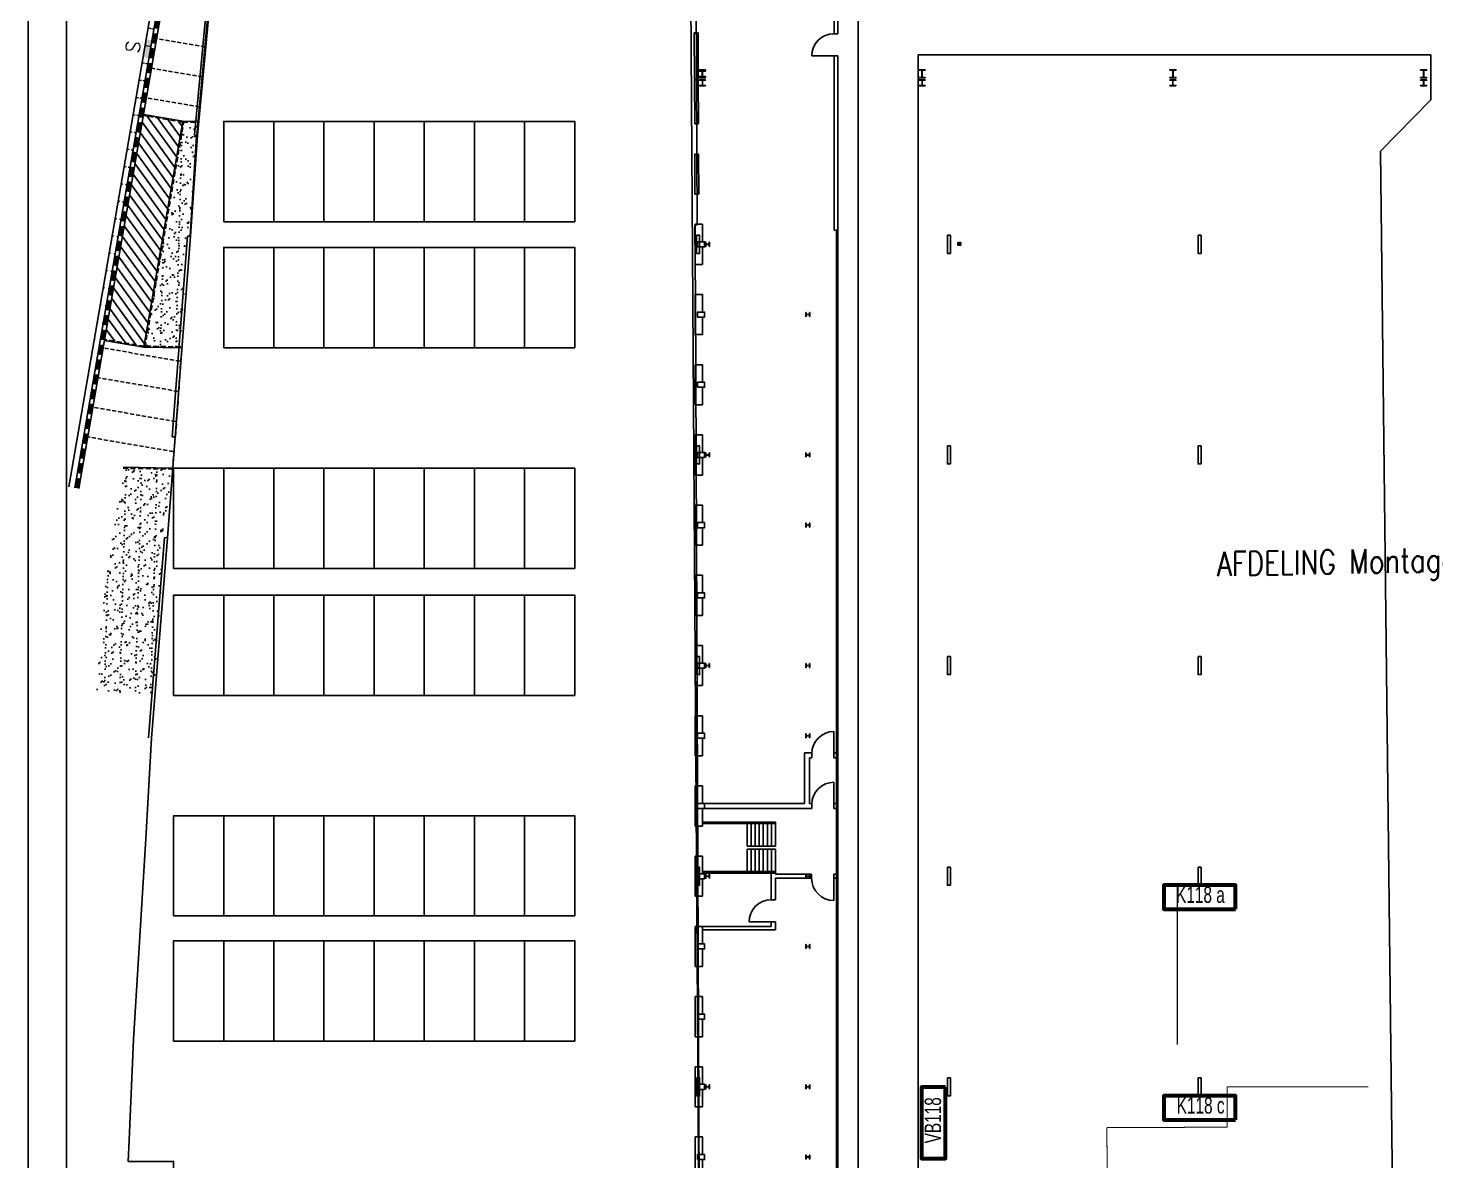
# Model space of a CAD drawing. Header units: millimetres. Extents: x 3476 to 38328, y 1439 to 26921.
# Drawn here: x 3476 to 10493, y 10658 to 16304 of the extents above; entities that cross this region are included whole.
import ezdxf

# ---------------------------------------------------------------- set-up
doc = ezdxf.new("R2010")
doc.units = ezdxf.units.MM
doc.header["$LTSCALE"] = 100
doc.header["$MEASUREMENT"] = 0
for name, pattern in [('DASHED', [0.75, 0.5, -0.25]), ('DOT', [0.055, 0.03, -0.025]), ('HIDDEN', [0.375, 0.25, -0.125])]:
    doc.linetypes.add(name, pattern=pattern)
doc.layers.get('0').update_dxf_attribs({"linetype": 'CONTINUOUS'})
for name, color, linetype in [('--W-KINKERS-BESTAAND-Z', 7, 'CONTINUOUS'), ('--W-PARKEERVAK', 2, 'CONTINUOUS'), ('A-CIRCULATIE', 4, 'CONTINUOUS'), ('A-KOLOM', 7, 'CONTINUOUS'), ('A-MUUR', 7, 'CONTINUOUS'), ('arcering', 4, 'CONTINUOUS'), ('B-01', 7, 'CONTINUOUS'), ('B-VERKLONT', 7, 'CONTINUOUS'), ('CIRCULATIE', 4, 'DOT'), ('L-GEBOUWEN', 7, 'CONTINUOUS'), ('L-HULPLIJNEN', 7, 'CONTINUOUS'), ('L-WEGEN', 7, 'CONTINUOUS'), ('new', 1, 'CONTINUOUS'), ('TEKST', 4, 'CONTINUOUS'), ('wand', 6, 'CONTINUOUS')]:
    doc.layers.add(name, color=color, linetype=linetype)
doc.layers.add('zekeringkast', color=180, linetype='CONTINUOUS', lineweight=30)
doc.styles.add('ROMANS', font='romans', dxfattribs={"width": 0.7})
doc.styles.get("Standard").update_dxf_attribs({"font": 'romans.shx', "width": 0.7, "height": 62.5})
doc.styles.add('STYLE1', font='GOTHIC.TTF', dxfattribs={"width": 0.7, "height": 25})
pattern_1 = [(298.3899, (-68597.37, -67749.97), (57.374775, -7.28638), [0, -45.6, 0, -51, 0, -48.75]), (268.3899, (-68597.37, -67749.97), (75.190043, -65.82867), [0, -24.6, 0, -41.1, 0, -15.75]), (228.3899, (-68591.53, -67713.536), (-14.62443, -92.272674), [0, -15, 0, -54, 0, -70.5]), (218.3899, (-68591.53, -67713.54), (11.71914, -93.21514), [0, -7.5, 0, -35.4, 0, -40.5])]

msp = doc.modelspace()

# ---------------------------------------------------------------- hatches: boundary and pattern name
at = {"layer": 'arcering'}
h = msp.add_hatch(dxfattribs=at)
h.set_pattern_fill('ANSI31', color=256, scale=700, angle=-54.1101, style=0)
h.set_pattern_definition([(350.8899, (-68597.37, -67749.97), (13.85406, 86.39627), [])])
edge = h.paths.add_edge_path()
edge.add_line((3679.01, 14018.27), (4571.19, 19183.13))
edge.add_line((3708.57, 14013.16), (4601.69, 19183.46))
at = {"layer": 'arcering', "linetype": 'HIDDEN', "ltscale": 0.9}
h = msp.add_hatch(dxfattribs=at)
h.set_pattern_fill('ANSI31', color=256, scale=300, angle=-99.1101, style=0)
h.set_pattern_definition([(305.8899, (-68597.37, -67749.97), (30.380437, 21.983608), [])])
h.paths.add_polyline_path([(4246.67, 15835.75), (4049.58, 15869.8), (3856.63, 14752.77), (4053.33, 14718.79), (4053.72, 14718.78)])
at = {"layer": 'arcering'}
h = msp.add_hatch(dxfattribs=at)
h.set_pattern_fill('AR-SAND', color=256, scale=30, angle=-99.1101, style=0)
h.set_pattern_definition(pattern_1)
h.paths.add_polyline_path([(4236.73, 14710.7), (4057.79, 14712.95), (4247.52, 15840.68), (4323.92, 15839.39), (4315.51, 15765.77), (4284.25, 15268.63), (4275.55, 15265.59)])
h = msp.add_hatch(dxfattribs=at)
h.set_pattern_fill('AR-SAND', color=256, scale=30, angle=-99.1101, style=0)
h.set_pattern_definition(pattern_1)
h.paths.add_polyline_path([(4101.35, 12987.74), (4136.13, 13441.1, -0.3617638), (4117.59, 13478.89, -0.6353933), (4108.63, 13537.76, -0.6482101), (4142.07, 13587.65, -0.1046718), (4148.3, 13599.76), (4160.97, 13764.99), (4163.11, 13764.82), (4176.87, 13932.26), (3930.29, 13974.86, 0.0259963), (3812.77, 12992.6)])
h.paths.add_polyline_path([(4176.87, 13932.26), (4191.19, 14106.38), (3953.7, 14110.38), (3930.29, 13974.86)])
h.paths.add_polyline_path([(4136.13, 13441.1), (4148.3, 13599.76, 0.1046718), (4142.07, 13587.65, 0.6482101), (4108.63, 13537.76, 0.6353933), (4117.59, 13478.89, 0.3617638)], flags=16)

# ---------------------------------------------------------------- linework, layer by layer
at = {"layer": '--W-KINKERS-BESTAAND-Z'}
msp.add_lwpolyline([(4001.3, 11262.4), (3979.24, 10761.52), (3975.01, 10654.6), (4200.75, 10654.6), (4200.75, 10154.6), (6821.65, 10154.6), (6776.87, 16949.91), (6052.05, 16958.41), (6044.02, 18165.54), (4737.66, 18158.51), (4737.06, 18261.68), (4550.96, 18261.42), (4320.56, 15769.57), (4285.03, 15266.81), (4208.31, 14266.71), (4170.23, 13764.08), (4091.66, 12764.61), (4061.92, 12262.82)], close=True, dxfattribs=at)
at = {"layer": '--W-PARKEERVAK'}
for points in [[(4450.75, 15339.39), (4700.75, 15339.39), (4700.75, 15839.39), (4450.75, 15839.39)], [(4700.75, 15339.39), (4950.75, 15339.39), (4950.75, 15839.39), (4700.75, 15839.39)], [(4950.75, 15339.39), (5200.75, 15339.39), (5200.75, 15839.39), (4950.75, 15839.39)], [(5200.75, 15339.39), (5450.75, 15339.39), (5450.75, 15839.39), (5200.75, 15839.39)], [(5450.75, 15339.39), (5700.75, 15339.39), (5700.75, 15839.39), (5450.75, 15839.39)], [(5700.75, 15339.39), (5950.75, 15339.39), (5950.75, 15839.39), (5700.75, 15839.39)], [(5950.75, 15339.39), (6200.75, 15339.39), (6200.75, 15839.39), (5950.75, 15839.39)], [(4450.75, 14711.38), (4700.75, 14711.38), (4700.75, 15211.38), (4450.75, 15211.38)], [(4700.75, 14711.38), (4950.75, 14711.38), (4950.75, 15211.38), (4700.75, 15211.38)], [(4950.75, 14711.38), (5200.75, 14711.38), (5200.75, 15211.38), (4950.75, 15211.38)], [(5200.75, 14711.38), (5450.75, 14711.38), (5450.75, 15211.38), (5200.75, 15211.38)], [(5450.75, 14711.38), (5700.75, 14711.38), (5700.75, 15211.38), (5450.75, 15211.38)], [(5700.75, 14711.38), (5950.75, 14711.38), (5950.75, 15211.38), (5700.75, 15211.38)], [(5950.75, 14711.38), (6200.75, 14711.38), (6200.75, 15211.38), (5950.75, 15211.38)], [(4200.75, 13611.38), (4450.75, 13611.38), (4450.75, 14111.38), (4200.75, 14111.38)], [(4450.75, 13611.38), (4700.75, 13611.38), (4700.75, 14111.38), (4450.75, 14111.38)], [(4700.75, 13611.38), (4950.75, 13611.38), (4950.75, 14111.38), (4700.75, 14111.38)], [(4950.75, 13611.38), (5200.75, 13611.38), (5200.75, 14111.38), (4950.75, 14111.38)], [(5200.75, 13611.38), (5450.75, 13611.38), (5450.75, 14111.38), (5200.75, 14111.38)], [(5450.75, 13611.38), (5700.75, 13611.38), (5700.75, 14111.38), (5450.75, 14111.38)], [(5700.75, 13611.38), (5950.75, 13611.38), (5950.75, 14111.38), (5700.75, 14111.38)], [(5950.75, 13611.38), (6200.75, 13611.38), (6200.75, 14111.38), (5950.75, 14111.38)], [(4200.75, 12978.27), (4450.75, 12978.27), (4450.75, 13478.27), (4200.75, 13478.27)], [(4450.75, 12978.27), (4700.75, 12978.27), (4700.75, 13478.27), (4450.75, 13478.27)], [(4700.75, 12978.27), (4950.75, 12978.27), (4950.75, 13478.27), (4700.75, 13478.27)], [(4950.75, 12978.27), (5200.75, 12978.27), (5200.75, 13478.27), (4950.75, 13478.27)], [(5200.75, 12978.27), (5450.75, 12978.27), (5450.75, 13478.27), (5200.75, 13478.27)], [(5450.75, 12978.27), (5700.75, 12978.27), (5700.75, 13478.27), (5450.75, 13478.27)], [(5700.75, 12978.27), (5950.75, 12978.27), (5950.75, 13478.27), (5700.75, 13478.27)], [(5950.75, 12978.27), (6200.75, 12978.27), (6200.75, 13478.27), (5950.75, 13478.27)], [(4200.75, 11878.27), (4450.75, 11878.27), (4450.75, 12378.27), (4200.75, 12378.27)], [(4450.75, 11878.27), (4700.75, 11878.27), (4700.75, 12378.27), (4450.75, 12378.27)], [(4700.75, 11878.27), (4950.75, 11878.27), (4950.75, 12378.27), (4700.75, 12378.27)], [(4950.75, 11878.27), (5200.75, 11878.27), (5200.75, 12378.27), (4950.75, 12378.27)], [(5200.75, 11878.27), (5450.75, 11878.27), (5450.75, 12378.27), (5200.75, 12378.27)], [(5450.75, 11878.27), (5700.75, 11878.27), (5700.75, 12378.27), (5450.75, 12378.27)], [(5700.75, 11878.27), (5950.75, 11878.27), (5950.75, 12378.27), (5700.75, 12378.27)], [(5950.75, 11878.27), (6200.75, 11878.27), (6200.75, 12378.27), (5950.75, 12378.27)], [(4200.75, 11254.6), (4450.75, 11254.6), (4450.75, 11754.6), (4200.75, 11754.6)], [(4450.75, 11254.6), (4700.75, 11254.6), (4700.75, 11754.6), (4450.75, 11754.6)], [(4700.75, 11254.6), (4950.75, 11254.6), (4950.75, 11754.6), (4700.75, 11754.6)], [(4950.75, 11254.6), (5200.75, 11254.6), (5200.75, 11754.6), (4950.75, 11754.6)], [(5200.75, 11254.6), (5450.75, 11254.6), (5450.75, 11754.6), (5200.75, 11754.6)], [(5450.75, 11254.6), (5700.75, 11254.6), (5700.75, 11754.6), (5450.75, 11754.6)], [(5700.75, 11254.6), (5950.75, 11254.6), (5950.75, 11754.6), (5700.75, 11754.6)], [(5950.75, 11254.6), (6200.75, 11254.6), (6200.75, 11754.6), (5950.75, 11754.6)]]:
    msp.add_lwpolyline(points, close=True, dxfattribs=at)
for p, q in [((3476.1, 1439.25), (3476.1, 26921.42)), ((3666.42, 1671.75), (3666.42, 26741))]:
    msp.add_line(p, q)
at = {"layer": 'A-CIRCULATIE'}
for p, q in [((7612.75, 9889.63), (7612.75, 17768.38)), ((10468.81, 16172.19), (7912.75, 16172.19)), ((7912.75, 9936.26), (7912.75, 16172.19)), ((10468.81, 16172.19), (7912.75, 16172.19)), ((10468.81, 16172.19), (10468.81, 15946.85)), ((10468.81, 15946.85), (10216.75, 15691.58)), ((10216.75, 15691.58), (10284.92, 9901.43))]:
    msp.add_line(p, q, dxfattribs=at)
at = {"layer": 'A-KOLOM'}
for points in [[(6822.25, 16056.64), (6852.25, 16056.64), (6852.25, 16059.04), (6840.63, 16059.04, -0.4142135), (6837.93, 16061.74), (6837.93, 16091.54, -0.4142136), (6840.63, 16094.24), (6852.25, 16094.24), (6852.25, 16096.64), (6822.25, 16096.64), (6822.25, 16094.24), (6833.88, 16094.24, -0.4142136), (6836.58, 16091.54), (6836.58, 16061.74, -0.4142136), (6833.88, 16059.04), (6822.25, 16059.04)], [(6822.25, 16062.14), (6852.25, 16062.14), (6852.25, 16063.54), (6840.38, 16063.54, -0.4142135), (6837.68, 16066.24), (6837.68, 16087.04, -0.4142136), (6840.38, 16089.74), (6852.25, 16089.74), (6852.25, 16091.14), (6822.25, 16091.14), (6822.25, 16089.74), (6834.13, 16089.74, -0.4142136), (6836.83, 16087.04), (6836.83, 16066.24, -0.4142136), (6834.13, 16063.54), (6822.25, 16063.54)], [(7917.25, 16056.64), (7947.25, 16056.64), (7947.25, 16059.04), (7935.63, 16059.04, -0.4142135), (7932.93, 16061.74), (7932.93, 16091.54, -0.4142136), (7935.63, 16094.24), (7947.25, 16094.24), (7947.25, 16096.64), (7917.25, 16096.64), (7917.25, 16094.24), (7928.88, 16094.24, -0.4142136), (7931.58, 16091.54), (7931.58, 16061.74, -0.4142136), (7928.88, 16059.04), (7917.25, 16059.04)], [(9167.25, 16056.64), (9197.25, 16056.64), (9197.25, 16059.04), (9185.63, 16059.04, -0.4142135), (9182.93, 16061.74), (9182.93, 16091.54, -0.4142136), (9185.63, 16094.24), (9197.25, 16094.24), (9197.25, 16096.64), (9167.25, 16096.64), (9167.25, 16094.24), (9178.88, 16094.24, -0.4142136), (9181.58, 16091.54), (9181.58, 16061.74, -0.4142136), (9178.88, 16059.04), (9167.25, 16059.04)], [(10417.25, 16056.64), (10447.25, 16056.64), (10447.25, 16059.04), (10435.63, 16059.04, -0.4142135), (10432.93, 16061.74), (10432.93, 16091.54, -0.4142136), (10435.63, 16094.24), (10447.25, 16094.24), (10447.25, 16096.64), (10417.25, 16096.64), (10417.25, 16094.24), (10428.88, 16094.24, -0.4142136), (10431.58, 16091.54), (10431.58, 16061.74, -0.4142136), (10428.88, 16059.04), (10417.25, 16059.04)], [(6822.25, 16017.14), (6852.25, 16017.14), (6852.25, 16018.54), (6840.38, 16018.54, -0.4142135), (6837.68, 16021.24), (6837.68, 16042.04, -0.4142136), (6840.38, 16044.74), (6852.25, 16044.74), (6852.25, 16046.14), (6822.25, 16046.14), (6822.25, 16044.74), (6834.13, 16044.74, -0.4142136), (6836.83, 16042.04), (6836.83, 16021.24, -0.4142136), (6834.13, 16018.54), (6822.25, 16018.54)], [(6822.25, 16017.14), (6852.25, 16017.14), (6852.25, 16018.54), (6840.38, 16018.54, -0.4142135), (6837.68, 16021.24), (6837.68, 16042.04, -0.4142136), (6840.38, 16044.74), (6852.25, 16044.74), (6852.25, 16046.14), (6822.25, 16046.14), (6822.25, 16044.74), (6834.13, 16044.74, -0.4142136), (6836.83, 16042.04), (6836.83, 16021.24, -0.4142136), (6834.13, 16018.54), (6822.25, 16018.54)], [(7917.25, 16017.14), (7947.25, 16017.14), (7947.25, 16018.54), (7935.38, 16018.54, -0.4142135), (7932.68, 16021.24), (7932.68, 16042.04, -0.4142136), (7935.38, 16044.74), (7947.25, 16044.74), (7947.25, 16046.14), (7917.25, 16046.14), (7917.25, 16044.74), (7929.13, 16044.74, -0.4142136), (7931.83, 16042.04), (7931.83, 16021.24, -0.4142136), (7929.13, 16018.54), (7917.25, 16018.54)], [(9167.25, 16017.14), (9197.25, 16017.14), (9197.25, 16018.54), (9185.38, 16018.54, -0.4142135), (9182.68, 16021.24), (9182.68, 16042.04, -0.4142136), (9185.38, 16044.74), (9197.25, 16044.74), (9197.25, 16046.14), (9167.25, 16046.14), (9167.25, 16044.74), (9179.13, 16044.74, -0.4142136), (9181.83, 16042.04), (9181.83, 16021.24, -0.4142136), (9179.13, 16018.54), (9167.25, 16018.54)], [(10417.25, 16017.14), (10447.25, 16017.14), (10447.25, 16018.54), (10435.38, 16018.54, -0.4142135), (10432.68, 16021.24), (10432.68, 16042.04, -0.4142136), (10435.38, 16044.74), (10447.25, 16044.74), (10447.25, 16046.14), (10417.25, 16046.14), (10417.25, 16044.74), (10429.13, 16044.74, -0.4142136), (10431.83, 16042.04), (10431.83, 16021.24, -0.4142136), (10429.13, 16018.54), (10417.25, 16018.54)], [(6872.25, 15216.64), (6872.25, 15236.64), (6871.25, 15236.64), (6871.25, 15228.77, -0.4142135), (6869.45, 15226.97), (6856.05, 15226.97, -0.4142136), (6854.25, 15228.77), (6854.25, 15236.64), (6853.25, 15236.64), (6853.25, 15216.64), (6854.25, 15216.64), (6854.25, 15224.52, -0.4142136), (6856.05, 15226.32), (6869.45, 15226.32, -0.4142136), (6871.25, 15224.52), (6871.25, 15216.64)], [(6872.25, 15216.64), (6872.25, 15236.64), (6871.25, 15236.64), (6871.25, 15228.77, -0.4142135), (6869.45, 15226.97), (6856.05, 15226.97, -0.4142136), (6854.25, 15228.77), (6854.25, 15236.64), (6853.25, 15236.64), (6853.25, 15216.64), (6854.25, 15216.64), (6854.25, 15224.52, -0.4142136), (6856.05, 15226.32), (6869.45, 15226.32, -0.4142136), (6871.25, 15224.52), (6871.25, 15216.64)], [(7372.25, 14866.64), (7372.25, 14886.64), (7371.25, 14886.64), (7371.25, 14878.77, -0.4142135), (7369.45, 14876.97), (7356.05, 14876.97, -0.4142136), (7354.25, 14878.77), (7354.25, 14886.64), (7353.25, 14886.64), (7353.25, 14866.64), (7354.25, 14866.64), (7354.25, 14874.52, -0.4142136), (7356.05, 14876.32), (7369.45, 14876.32, -0.4142136), (7371.25, 14874.52), (7371.25, 14866.64)], [(6872.25, 14166.64), (6872.25, 14186.64), (6871.25, 14186.64), (6871.25, 14178.77, -0.4142135), (6869.45, 14176.97), (6856.05, 14176.97, -0.4142136), (6854.25, 14178.77), (6854.25, 14186.64), (6853.25, 14186.64), (6853.25, 14166.64), (6854.25, 14166.64), (6854.25, 14174.52, -0.4142136), (6856.05, 14176.32), (6869.45, 14176.32, -0.4142136), (6871.25, 14174.52), (6871.25, 14166.64)], [(7372.25, 14166.64), (7372.25, 14186.64), (7371.25, 14186.64), (7371.25, 14178.77, -0.4142135), (7369.45, 14176.97), (7356.05, 14176.97, -0.4142136), (7354.25, 14178.77), (7354.25, 14186.64), (7353.25, 14186.64), (7353.25, 14166.64), (7354.25, 14166.64), (7354.25, 14174.52, -0.4142136), (7356.05, 14176.32), (7369.45, 14176.32, -0.4142136), (7371.25, 14174.52), (7371.25, 14166.64)], [(7372.25, 13816.64), (7372.25, 13836.64), (7371.25, 13836.64), (7371.25, 13828.77, -0.4142135), (7369.45, 13826.97), (7356.05, 13826.97, -0.4142136), (7354.25, 13828.77), (7354.25, 13836.64), (7353.25, 13836.64), (7353.25, 13816.64), (7354.25, 13816.64), (7354.25, 13824.52, -0.4142136), (7356.05, 13826.32), (7369.45, 13826.32, -0.4142136), (7371.25, 13824.52), (7371.25, 13816.64)], [(6872.25, 13116.64), (6872.25, 13136.64), (6871.25, 13136.64), (6871.25, 13128.77, -0.4142135), (6869.45, 13126.97), (6856.05, 13126.97, -0.4142136), (6854.25, 13128.77), (6854.25, 13136.64), (6853.25, 13136.64), (6853.25, 13116.64), (6854.25, 13116.64), (6854.25, 13124.52, -0.4142136), (6856.05, 13126.32), (6869.45, 13126.32, -0.4142136), (6871.25, 13124.52), (6871.25, 13116.64)], [(7372.25, 13116.64), (7372.25, 13136.64), (7371.25, 13136.64), (7371.25, 13128.77, -0.4142135), (7369.45, 13126.97), (7356.05, 13126.97, -0.4142136), (7354.25, 13128.77), (7354.25, 13136.64), (7353.25, 13136.64), (7353.25, 13116.64), (7354.25, 13116.64), (7354.25, 13124.52, -0.4142136), (7356.05, 13126.32), (7369.45, 13126.32, -0.4142136), (7371.25, 13124.52), (7371.25, 13116.64)], [(7372.25, 12766.64), (7372.25, 12786.64), (7371.25, 12786.64), (7371.25, 12778.77, -0.4142135), (7369.45, 12776.97), (7356.05, 12776.97, -0.4142136), (7354.25, 12778.77), (7354.25, 12786.64), (7353.25, 12786.64), (7353.25, 12766.64), (7354.25, 12766.64), (7354.25, 12774.52, -0.4142136), (7356.05, 12776.32), (7369.45, 12776.32, -0.4142136), (7371.25, 12774.52), (7371.25, 12766.64)], [(6872.25, 12066.64), (6872.25, 12086.64), (6871.25, 12086.64), (6871.25, 12078.77, -0.4142135), (6869.45, 12076.97), (6856.05, 12076.97, -0.4142136), (6854.25, 12078.77), (6854.25, 12086.64), (6853.25, 12086.64), (6853.25, 12066.64), (6854.25, 12066.64), (6854.25, 12074.52, -0.4142136), (6856.05, 12076.32), (6869.45, 12076.32, -0.4142136), (6871.25, 12074.52), (6871.25, 12066.64)], [(7372.25, 12066.64), (7372.25, 12086.64), (7371.25, 12086.64), (7371.25, 12078.77, -0.4142135), (7369.45, 12076.97), (7356.05, 12076.97, -0.4142136), (7354.25, 12078.77), (7354.25, 12086.64), (7353.25, 12086.64), (7353.25, 12066.64), (7354.25, 12066.64), (7354.25, 12074.52, -0.4142136), (7356.05, 12076.32), (7369.45, 12076.32, -0.4142136), (7371.25, 12074.52), (7371.25, 12066.64)], [(7372.25, 11716.64), (7372.25, 11736.64), (7371.25, 11736.64), (7371.25, 11728.77, -0.4142135), (7369.45, 11726.97), (7356.05, 11726.97, -0.4142136), (7354.25, 11728.77), (7354.25, 11736.64), (7353.25, 11736.64), (7353.25, 11716.64), (7354.25, 11716.64), (7354.25, 11724.52, -0.4142136), (7356.05, 11726.32), (7369.45, 11726.32, -0.4142136), (7371.25, 11724.52), (7371.25, 11716.64)], [(6872.25, 11016.64), (6872.25, 11036.64), (6871.25, 11036.64), (6871.25, 11028.77, -0.4142135), (6869.45, 11026.97), (6856.05, 11026.97, -0.4142136), (6854.25, 11028.77), (6854.25, 11036.64), (6853.25, 11036.64), (6853.25, 11016.64), (6854.25, 11016.64), (6854.25, 11024.52, -0.4142136), (6856.05, 11026.32), (6869.45, 11026.32, -0.4142136), (6871.25, 11024.52), (6871.25, 11016.64)], [(7372.25, 11016.64), (7372.25, 11036.64), (7371.25, 11036.64), (7371.25, 11028.77, -0.4142135), (7369.45, 11026.97), (7356.05, 11026.97, -0.4142136), (7354.25, 11028.77), (7354.25, 11036.64), (7353.25, 11036.64), (7353.25, 11016.64), (7354.25, 11016.64), (7354.25, 11024.52, -0.4142136), (7356.05, 11026.32), (7369.45, 11026.32, -0.4142136), (7371.25, 11024.52), (7371.25, 11016.64)], [(7372.25, 10666.64), (7372.25, 10686.64), (7371.25, 10686.64), (7371.25, 10678.77, -0.4142135), (7369.45, 10676.97), (7356.05, 10676.97, -0.4142136), (7354.25, 10678.77), (7354.25, 10686.64), (7353.25, 10686.64), (7353.25, 10666.64), (7354.25, 10666.64), (7354.25, 10674.52, -0.4142136), (7356.05, 10676.32), (7369.45, 10676.32, -0.4142136), (7371.25, 10674.52), (7371.25, 10666.64)]]:
    msp.add_lwpolyline(points, format="xyb", close=True, dxfattribs=at)
for points in [[(6808.25, 15271.64), (6823.25, 15271.64), (6823.25, 15181.64), (6808.25, 15181.64)], [(6812.75, 15214.14), (6812.75, 15239.14), (6847.75, 15239.14), (6847.75, 15214.14)], [(6812.75, 15214.14), (6812.75, 15239.14), (6847.75, 15239.14), (6847.75, 15214.14)], [(8058.25, 15271.64), (8073.25, 15271.64), (8073.25, 15181.64), (8058.25, 15181.64)], [(9308.25, 15271.64), (9323.25, 15271.64), (9323.25, 15181.64), (9308.25, 15181.64)], [(6812.75, 14864.14), (6812.75, 14889.14), (6847.75, 14889.14), (6847.75, 14864.14)], [(6812.75, 14514.14), (6812.75, 14539.14), (6847.75, 14539.14), (6847.75, 14514.14)], [(6808.25, 14221.64), (6823.25, 14221.64), (6823.25, 14131.64), (6808.25, 14131.64)], [(6812.75, 14164.14), (6812.75, 14189.14), (6847.75, 14189.14), (6847.75, 14164.14)], [(8058.25, 14221.64), (8073.25, 14221.64), (8073.25, 14131.64), (8058.25, 14131.64)], [(9308.25, 14221.64), (9323.25, 14221.64), (9323.25, 14131.64), (9308.25, 14131.64)], [(6812.75, 13814.14), (6812.75, 13839.14), (6847.75, 13839.14), (6847.75, 13814.14)], [(6812.75, 13464.14), (6812.75, 13489.14), (6847.75, 13489.14), (6847.75, 13464.14)], [(6808.25, 13171.64), (6823.25, 13171.64), (6823.25, 13081.64), (6808.25, 13081.64)], [(6808.25, 13171.64), (6823.25, 13171.64), (6823.25, 13081.64), (6808.25, 13081.64)], [(6812.75, 13114.14), (6812.75, 13139.14), (6847.75, 13139.14), (6847.75, 13114.14)], [(8058.25, 13171.64), (8073.25, 13171.64), (8073.25, 13081.64), (8058.25, 13081.64)], [(9308.25, 13171.64), (9323.25, 13171.64), (9323.25, 13081.64), (9308.25, 13081.64)], [(6812.75, 12764.14), (6812.75, 12789.14), (6847.75, 12789.14), (6847.75, 12764.14)], [(6812.75, 12414.14), (6812.75, 12439.14), (6847.75, 12439.14), (6847.75, 12414.14)], [(6808.25, 12121.64), (6823.25, 12121.64), (6823.25, 12031.64), (6808.25, 12031.64)], [(6808.25, 12121.64), (6823.25, 12121.64), (6823.25, 12031.64), (6808.25, 12031.64)], [(6812.75, 12064.14), (6812.75, 12089.14), (6847.75, 12089.14), (6847.75, 12064.14)], [(8058.25, 12121.64), (8073.25, 12121.64), (8073.25, 12031.64), (8058.25, 12031.64)], [(9308.25, 12121.64), (9323.25, 12121.64), (9323.25, 12031.64), (9308.25, 12031.64)], [(6812.75, 11714.14), (6812.75, 11739.14), (6847.75, 11739.14), (6847.75, 11714.14)], [(6812.75, 11364.14), (6812.75, 11389.14), (6847.75, 11389.14), (6847.75, 11364.14)], [(6808.25, 11071.64), (6823.25, 11071.64), (6823.25, 10981.64), (6808.25, 10981.64)], [(6812.75, 11014.14), (6812.75, 11039.14), (6847.75, 11039.14), (6847.75, 11014.14)], [(8058.25, 11071.64), (8073.25, 11071.64), (8073.25, 10981.64), (8058.25, 10981.64)], [(9308.25, 11071.64), (9323.25, 11071.64), (9323.25, 10981.64), (9308.25, 10981.64)], [(6812.75, 10664.14), (6812.75, 10689.14), (6847.75, 10689.14), (6847.75, 10664.14)]]:
    msp.add_lwpolyline(points, close=True, dxfattribs=at)
at = {"layer": 'A-MUUR'}
for p, q in [((7493.75, 16276.43), (7493.75, 17227.86)), ((7512.75, 16276.43), (7512.75, 17227.86)), ((6796.73, 16281.64), (6797.68, 16050.89)), ((6796.73, 16281.64), (6815.73, 16281.64)), ((6815.73, 16281.64), (6816.68, 16050.89)), ((7493.75, 15296.64), (7493.75, 16165.64)), ((7493.75, 16165.64), (7512.75, 16165.64)), ((7512.75, 15296.64), (7512.75, 16165.64)), ((6797.68, 16050.89), (6816.68, 16050.89)), ((6797.68, 16046.89), (6816.68, 16046.89)), ((6797.68, 16046.89), (6798.59, 15826.64)), ((6816.68, 16046.89), (6817.59, 15826.64)), ((6798.59, 15826.64), (6817.59, 15826.64)), ((6799.2, 15676.64), (6800.02, 15476.64)), ((6799.2, 15676.64), (6818.2, 15676.64)), ((6818.2, 15676.64), (6819.02, 15476.64)), ((6800.02, 15476.64), (6819.02, 15476.64)), ((6800.75, 15326.64), (6800.75, 15126.64)), ((6800.75, 15326.64), (6837.75, 15326.64)), ((6800.75, 15326.64), (6800.75, 15126.64)), ((6837.75, 15326.64), (6837.75, 15239.14)), ((6837.75, 15326.64), (6837.75, 15239.14)), ((7493.75, 15296.64), (7512.75, 15296.64)), ((7504.75, 15296.64), (7504.75, 10409.11)), ((7512.75, 15296.64), (7512.75, 10409.11)), ((6837.75, 15214.14), (6837.75, 15126.64)), ((6837.75, 15214.14), (6837.75, 15126.64)), ((6800.75, 15126.64), (6837.75, 15126.64)), ((6800.75, 15126.64), (6837.75, 15126.64)), ((6800.75, 14976.64), (6837.75, 14976.64)), ((6800.75, 14976.64), (6800.75, 14776.64)), ((6837.75, 14976.64), (6837.75, 14889.14)), ((6837.75, 14864.14), (6837.75, 14776.64)), ((6800.75, 14776.64), (6837.75, 14776.64)), ((6800.75, 14626.64), (6837.75, 14626.64)), ((6800.75, 14626.64), (6800.75, 14426.64)), ((6837.75, 14626.64), (6837.75, 14539.14)), ((6837.75, 14514.14), (6837.75, 14426.64)), ((6800.75, 14426.64), (6837.75, 14426.64)), ((6800.75, 14276.64), (6837.75, 14276.64)), ((6800.75, 14276.64), (6800.75, 14076.64)), ((6837.75, 14276.64), (6837.75, 14189.14)), ((6837.75, 14164.14), (6837.75, 14076.64)), ((6800.75, 14076.64), (6837.75, 14076.64)), ((6800.75, 13926.64), (6837.75, 13926.64)), ((6800.75, 13926.64), (6800.75, 13726.64)), ((6837.75, 13926.64), (6837.75, 13839.14)), ((6837.75, 13814.14), (6837.75, 13726.64)), ((6800.75, 13726.64), (6837.75, 13726.64)), ((6800.75, 13576.64), (6837.75, 13576.64)), ((6800.75, 13576.64), (6800.75, 13376.64)), ((6837.75, 13576.64), (6837.75, 13489.14)), ((6837.75, 13464.14), (6837.75, 13376.64)), ((6800.75, 13376.64), (6837.75, 13376.64)), ((6800.75, 13226.64), (6837.75, 13226.64)), ((6800.75, 13226.64), (6800.75, 13026.64)), ((6837.75, 13226.64), (6837.75, 13139.14)), ((6837.75, 13114.14), (6837.75, 13026.64)), ((6800.75, 13026.64), (6837.75, 13026.64)), ((6800.75, 12876.64), (6837.75, 12876.64)), ((6800.75, 12876.64), (6800.75, 12676.64)), ((6837.75, 12876.64), (6837.75, 12789.14)), ((6837.75, 12764.14), (6837.75, 12676.64)), ((6800.75, 12676.64), (6837.75, 12676.64)), ((6800.75, 12526.64), (6837.75, 12526.64)), ((6800.75, 12526.64), (6800.75, 12326.64)), ((6837.75, 12526.64), (6837.75, 12439.14)), ((6837.75, 12414.14), (6837.75, 12326.64)), ((6800.75, 12326.64), (6837.75, 12326.64)), ((6837.75, 12346.64), (7200.75, 12346.64)), ((6837.75, 12338.64), (7200.75, 12338.64)), ((7060.75, 12338.64), (7060.75, 12226.64)), ((7080.75, 12338.64), (7080.75, 12226.64)), ((7100.75, 12338.64), (7100.75, 12226.64)), ((7120.75, 12338.64), (7120.75, 12226.64)), ((7140.75, 12338.64), (7140.75, 12226.64)), ((7160.75, 12338.64), (7160.75, 12226.64)), ((7180.75, 12338.64), (7180.75, 12226.64)), ((7200.75, 12346.64), (7200.75, 12226.64)), ((7060.75, 12226.64), (7200.75, 12226.64)), ((7060.75, 12211.64), (7200.75, 12211.64)), ((7060.75, 12211.64), (7060.75, 12099.64)), ((7080.75, 12211.64), (7080.75, 12099.64)), ((7100.75, 12211.64), (7100.75, 12099.64)), ((7120.75, 12211.64), (7120.75, 12099.64)), ((7140.75, 12211.64), (7140.75, 12099.64)), ((7160.75, 12211.64), (7160.75, 12099.64)), ((7180.75, 12211.64), (7180.75, 12099.64)), ((7200.75, 12211.64), (7200.75, 12091.64)), ((6800.75, 12176.64), (6837.75, 12176.64)), ((6800.75, 12176.64), (6800.75, 11976.64)), ((6837.75, 12176.64), (6837.75, 12089.14)), ((6837.75, 12099.64), (7200.75, 12099.64)), ((6837.75, 12091.64), (7200.75, 12091.64)), ((6837.75, 12064.14), (6837.75, 11976.64)), ((6800.75, 11976.64), (6837.75, 11976.64)), ((6800.75, 11826.64), (6837.75, 11826.64)), ((6800.75, 11826.64), (6800.75, 11626.64)), ((6837.75, 11826.64), (6837.75, 11739.14)), ((6837.75, 11714.14), (6837.75, 11626.64)), ((6800.75, 11626.64), (6837.75, 11626.64)), ((6800.75, 11476.64), (6837.75, 11476.64)), ((6800.75, 11476.64), (6800.75, 11276.64)), ((6837.75, 11476.64), (6837.75, 11389.14)), ((6837.75, 11364.14), (6837.75, 11276.64)), ((6800.75, 11276.64), (6837.75, 11276.64)), ((6800.75, 11126.64), (6837.75, 11126.64)), ((6800.75, 11126.64), (6800.75, 10926.64)), ((6837.75, 11126.64), (6837.75, 11039.14)), ((6837.75, 11014.14), (6837.75, 10926.64)), ((6800.75, 10926.64), (6837.75, 10926.64)), ((6800.75, 10776.64), (6837.75, 10776.64)), ((6800.75, 10776.64), (6800.75, 10576.64)), ((6837.75, 10776.64), (6837.75, 10689.14)), ((6837.75, 10664.14), (6837.75, 10576.64))]:
    msp.add_line(p, q, dxfattribs=at)
at = {"layer": 'A-MUUR', "color": 0, "linetype": 'ByBlock'}
for p, q in [((7346.25, 12691.84), (7346.25, 12439.14)), ((7346.25, 12691.84), (7382.34, 12691.84)), ((7371.25, 12439.14), (7371.25, 12666.84)), ((7382.23, 12666.84), (7371.25, 12666.84)), ((7493.02, 12691.84), (7504.75, 12691.84)), ((7493.02, 12666.84), (7504.75, 12666.84)), ((6847.75, 12439.14), (7346.25, 12439.14)), ((7371.25, 12439.14), (7382.34, 12439.14)), ((7493.02, 12439.14), (7504.75, 12439.14)), ((6847.75, 12414.14), (7382.23, 12414.14)), ((7493.02, 12414.14), (7504.75, 12414.14)), ((7200.75, 12091.64), (7200.75, 12086.64)), ((7200.75, 12086.64), (7381.17, 12086.64)), ((7491.95, 12086.64), (7504.75, 12086.64)), ((7381.17, 12066.47), (7200.75, 12066.47)), ((7491.95, 12066.47), (7504.75, 12066.47))]:
    msp.add_line(p, q, dxfattribs=at)
at = {"layer": 'arcering', "linetype": 'HIDDEN', "ltscale": 0.8}
for p, q in [((4357.63, 16211.03), (4115.75, 16252.81)), ((4344.04, 16061.16), (4090.21, 16105)), ((4330.44, 15911.28), (4064.68, 15957.19)), ((4232.07, 14644.07), (3849.27, 14710.2)), ((4221.55, 14493.67), (3823.74, 14562.38)), ((4211.03, 14343.26), (3798.21, 14414.57)), ((4198.32, 14193.24), (3772.67, 14266.76))]:
    msp.add_line(p, q, dxfattribs=at)
at = {"layer": 'B-01'}
for points in [[(4317.59, 15769.64), (4479.66, 17556.3), (4534.87, 18185.2)], [(4284.25, 15268.63), (4315.88, 15765.1)]]:
    msp.add_lwpolyline(points, dxfattribs=at)
at = {"layer": 'CIRCULATIE', "linetype": 'ByBlock'}
msp.add_line((7512.75, 16276.43), (7488.06, 16276.43), dxfattribs=at)
at = {"layer": 'CIRCULATIE', "color": 7, "linetype": 'ByBlock'}
for p, q in [((7492.58, 16276.43), (7512.75, 16276.43)), ((7381.79, 16165.64), (7492.58, 16165.64)), ((7492.58, 16165.64), (7512.75, 16165.64)), ((7493.02, 12797.8), (7493.02, 12687.02)), ((7382.23, 12687.02), (7382.23, 12666.84)), ((7493.02, 12687.02), (7493.02, 12666.84)), ((7493.02, 12545.11), (7493.02, 12434.32)), ((7382.23, 12434.32), (7382.23, 12414.14)), ((7493.02, 12434.32), (7493.02, 12414.14)), ((7180.58, 11959.14), (7180.58, 12091.64)), ((7381.17, 12066.47), (7381.17, 12086.64)), ((7491.95, 12066.47), (7491.95, 12086.64)), ((7200.75, 11959.14), (7200.75, 12066.47)), ((7491.95, 11955.68), (7491.95, 12066.47)), ((7180.58, 11959.14), (7200.75, 11959.14)), ((6837.75, 11826.64), (7180.58, 11826.64)), ((6837.75, 11808.75), (7200.75, 11808.75)), ((7069.79, 11848.36), (7180.58, 11848.36)), ((7180.58, 11848.36), (7200.75, 11848.36)), ((7180.58, 11826.64), (7180.58, 11848.36)), ((7200.75, 11808.75), (7200.75, 11848.36))]:
    msp.add_line(p, q, dxfattribs=at)
for centre, start, end in [((7492.58, 16165.64), 90, 180), ((7493.02, 12687.02), 90, 180), ((7493.02, 12434.32), 90, 180), ((7491.95, 12066.47), 180, 270), ((7180.58, 11848.36), 90, 180)]:
    msp.add_arc(centre, 110.79, start, end, dxfattribs=at)
at = {"layer": 'L-GEBOUWEN'}
for p, q in [((6803.46, 16948.44), (6811.01, 15325.04)), ((6811.01, 15325.04), (6799.95, 15323)), ((6799.95, 15323), (6801.38, 15125.7)), ((6800.17, 15323.33), (6811.01, 15324.68)), ((6801.38, 15125.7), (6801.93, 14972.38)), ((6801.93, 14972.38), (6824.68, 9408.53))]:
    msp.add_line(p, q, dxfattribs=at)
at = {"layer": 'L-HULPLIJNEN'}
for p, q in [((8124.73, 15222.26), (8110.25, 15236.27)), ((8110.3, 15222.21), (8110.25, 15236.27)), ((8110.25, 15236.27), (8124.62, 15236.24)), ((8110.3, 15222.21), (8124.62, 15236.24)), ((8124.62, 15236.24), (8124.73, 15222.26)), ((8110.3, 15222.21), (8124.73, 15222.26))]:
    msp.add_line(p, q, dxfattribs=at)
at = {"layer": 'L-WEGEN', "linetype": 'Continuous'}
for p, q in [((4537.31, 18276.32), (4305.63, 15770.92)), ((4550.96, 18261.42), (4320.56, 15769.57)), ((4305.63, 15770.92), (4320.56, 15769.57)), ((4270.07, 15267.94), (4193.36, 14267.84)), ((4285.03, 15266.81), (4208.31, 14266.71)), ((4270.07, 15267.94), (4285.03, 15266.81)), ((4193.36, 14267.84), (4208.31, 14266.71)), ((4155.33, 13765.3), (4076.68, 12765.89)), ((4170.23, 13764.08), (4091.66, 12764.61)), ((4155.33, 13765.3), (4170.23, 13764.08)), ((4061.92, 12262.82), (4001.3, 11262.4))]:
    msp.add_line(p, q, dxfattribs=at)
at = {"layer": 'new'}
for p, q in [((3679.01, 14018.27), (4571.19, 19183.13)), ((3708.57, 14013.16), (4601.69, 19183.46)), ((3728.28, 14009.76), (4622.03, 19183.69)), ((4247.52, 15840.68), (4050.44, 15874.72)), ((4052.86, 14713.8), (4247.52, 15840.68)), ((4247.52, 15840.68), (4323.92, 15839.39)), ((4052.86, 14713.8), (3855.78, 14747.84)), ((4236.73, 14710.7), (4052.86, 14713.8)), ((4209.15, 14263.96), (4210.98, 14270.79)), ((4191.6, 14111.38), (3949.5, 14115.45))]:
    msp.add_line(p, q, dxfattribs=at)
at = {"layer": 'new', "linetype": 'DASHED'}
for p, q in [((3715.47, 14011.97), (4608.81, 19183.54)), ((3722.37, 14010.78), (4615.93, 19183.62))]:
    msp.add_line(p, q, dxfattribs=at)
at = {"layer": 'new', "linetype": 'HIDDEN'}
for p, q in [((4246.67, 15835.75), (4049.58, 15869.8)), ((4057.79, 14712.95), (4252.44, 15839.83)), ((4247.43, 15835.68), (4323.84, 15834.39)), ((4053.71, 14718.72), (3856.63, 14752.77)), ((4236.82, 14715.7), (4052.94, 14718.8))]:
    msp.add_line(p, q, dxfattribs=at)
for points in [[(4210.98, 14270.79), (4241.74, 14710.62)], [(3949.42, 14110.45), (4196.2, 14106.3), (4209.15, 14263.96)]]:
    msp.add_lwpolyline(points, dxfattribs=at)
at = {"layer": 'new'}
for points in [[(4093.88, 16243.75), (4064.32, 16248.85), (4048.91, 16159.6)], [(4048.91, 16159.6), (4078.47, 16154.5), (4093.88, 16243.75)]]:
    msp.add_solid(points, dxfattribs=at)
at = {"layer": 'wand', "linetype": 'Continuous', "lineweight": 15}
for p, q in [((9308.25, 12031.64), (9203.13, 12031.64)), ((9203.13, 12031.64), (9203.13, 11237.95))]:
    msp.add_line(p, q, dxfattribs=at)
at = {"layer": 'wand', "linetype": 'Continuous', "lineweight": 15, "const_width": 5}
for points in [[(10157.36, 11027.14), (9453.52, 11027.14)], [(9453.52, 11027.14), (9453.52, 10825.49)], [(9453.52, 10825.49), (8853.73, 10823.32)], [(8853.73, 10823.32), (8855.18, 10018.67)]]:
    msp.add_lwpolyline(points, dxfattribs=at)
at = {"layer": 'zekeringkast', "lineweight": 60}
for points in [[(9493.72, 11912.39), (9493.72, 12031.64), (9137.78, 12031.64), (9137.78, 11912.39)], [(9493.72, 10862.39), (9493.72, 10981.64), (9137.78, 10981.64), (9137.78, 10862.39)]]:
    msp.add_lwpolyline(points, close=True, dxfattribs=at)
at = {"layer": 'zekeringkast', "color": 1, "lineweight": 60}
msp.add_lwpolyline([(8049.13, 11025.4), (7929.88, 11025.4), (7929.88, 10669.46), (8049.13, 10669.46)], close=True, dxfattribs=at)

# ---------------------------------------------------------------- texts
at = {"layer": 'B-VERKLONT'}
msp.add_text('S', height=70, rotation=260.8899, dxfattribs=at).set_placement((3969.73, 16246.79))
at = {"layer": 'TEKST', "color": 7, "style": 'ROMANS', "oblique": 1.05, "width": 0.8}
msp.add_text('AFDELING Montage Industrie', height=120, rotation=1.05, dxfattribs=at).set_placement((9402.42, 13573.12))
at = {"layer": 'zekeringkast', "linetype": 'Continuous', "lineweight": 100, "char_height": 81.7574, "attachment_point": 1, "style": 'STYLE1'}
for s, insert in [('{\\C7;K118 a}', (9198.46, 12025.27)), ('{\\C7;K118 c}', (9201.5, 10974.88))]:
    msp.add_mtext(s, dxfattribs=dict(at, insert=insert))
at = {"layer": 'zekeringkast', "linetype": 'Continuous', "lineweight": 100, "insert": (7944.88, 10744.93, 718169.93), "char_height": 81.7574, "attachment_point": 1, "rotation": 90, "style": 'STYLE1'}
msp.add_mtext('{\\C7;VB118}', dxfattribs=at)

doc.saveas('drawing.dxf')
